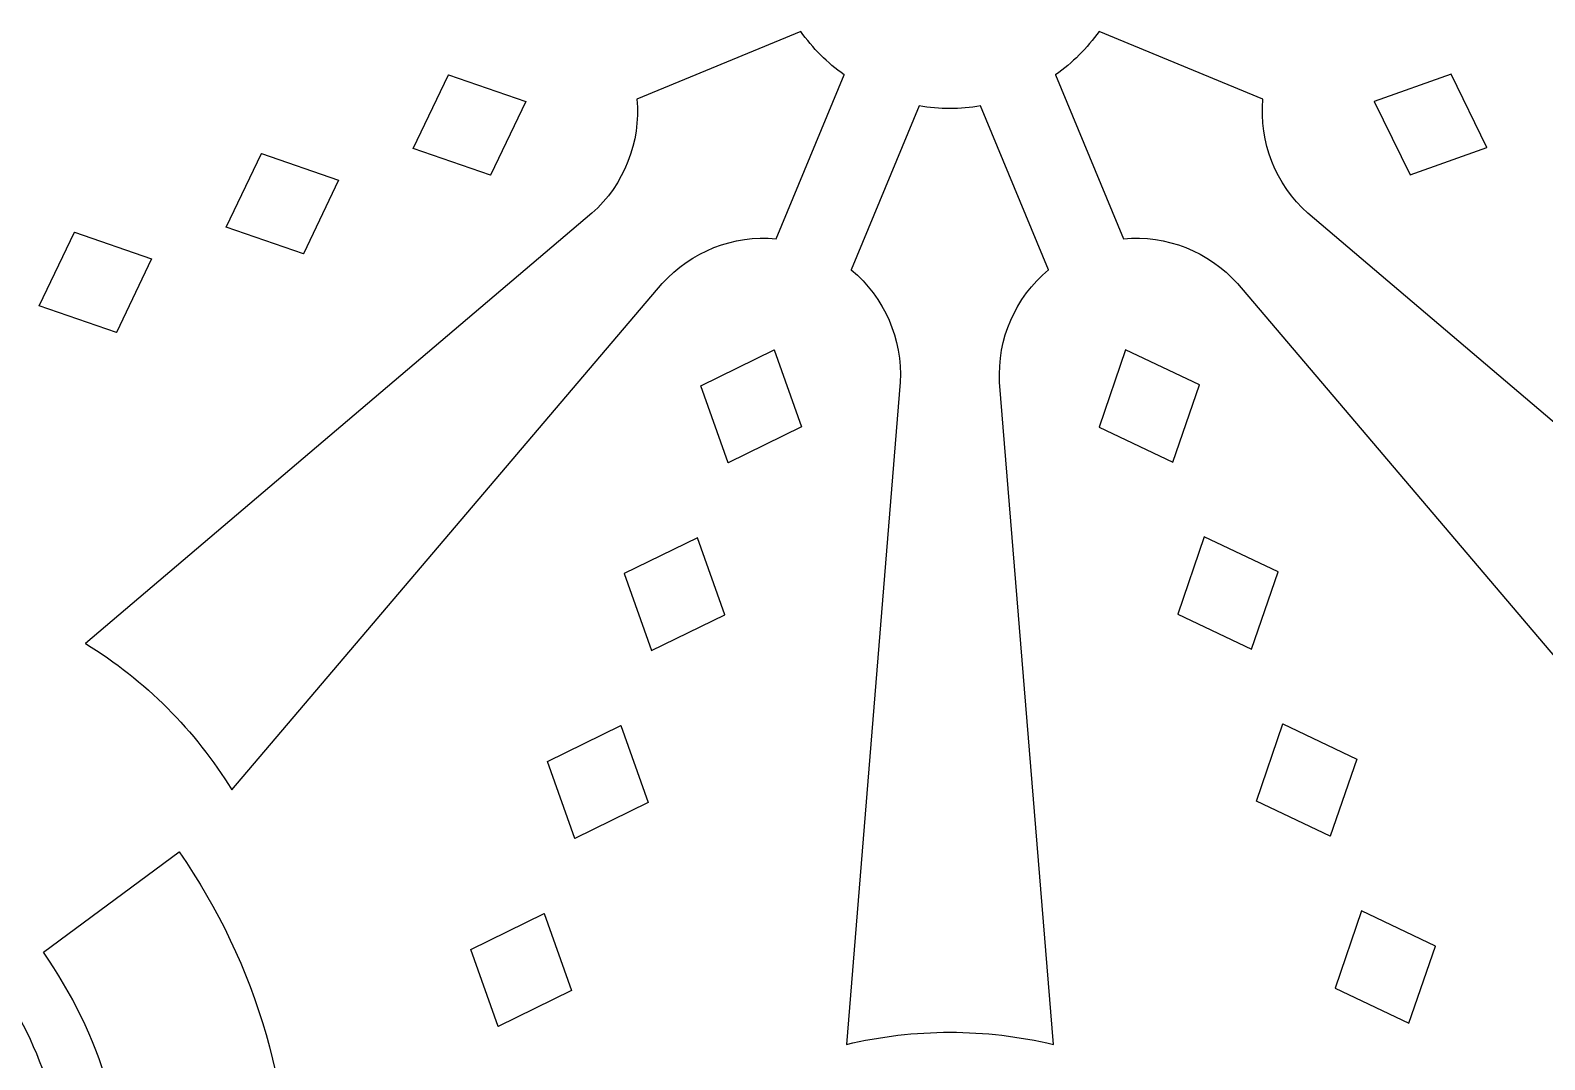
# Model space of a CAD drawing. Header units: centimetres. Extents: x -26.7 to 26.7, y -8.3 to 8.3.
# Drawn here: x -21.282 to -17.55, y -2.795 to -0.258 of the extents above; entities that cross this region are included whole.
import ezdxf

# ---------------------------------------------------------------- set-up
doc = ezdxf.new("R2010")
doc.units = ezdxf.units.CM
doc.header["$MEASUREMENT"] = 0
doc.layers.add('Layer 1', color=7, linetype='Continuous')

msp = doc.modelspace()

# ---------------------------------------------------------------- linework, layer by layer
at = {"layer": 'Layer 1', "color": 7}
for points, knots in [([(-17.97988, -6.49903), (-17.50148, -5.8997), (-17.22627, -5.16365), (-17.1941, -4.39746), (-17.1941, -4.39746), (-16.62958, -4.91649), (-15.9145, -5.24235), (-15.15243, -5.32786), (-15.15243, -5.32786), (-15.15243, -5.32786), (-13.59928, -5.41631), (-13.59928, -5.41631), (-13.59928, -5.41631), (-13.59928, -5.41631), (-13.68772, -3.86316), (-13.68772, -3.86316), (-13.68772, -3.86316), (-13.77323, -3.10108), (-14.0991, -2.38601), (-14.61812, -1.82149), (-14.61812, -1.82149), (-13.85194, -1.78932), (-13.11588, -1.5141), (-12.51655, -1.0357), (-12.51655, -1.0357), (-12.51655, -1.0357), (-11.35576, 0), (-11.35576, 0), (-11.35576, 0), (-11.35576, 0), (-12.51655, 1.03571), (-12.51655, 1.03571), (-12.51655, 1.03571), (-13.11588, 1.51411), (-13.85194, 1.78932), (-14.61812, 1.82149), (-14.61812, 1.82149), (-14.0991, 2.38601), (-13.77323, 3.10109), (-13.68772, 3.86316), (-13.68772, 3.86316), (-13.68772, 3.86316), (-13.59928, 5.41631), (-13.59928, 5.41631), (-13.59928, 5.41631), (-13.59928, 5.41631), (-15.15243, 5.32787), (-15.15243, 5.32787), (-15.15243, 5.32787), (-15.9145, 5.24236), (-16.62958, 4.91649), (-17.1941, 4.39747), (-17.1941, 4.39747), (-17.22627, 5.16365), (-17.50148, 5.89971), (-17.97988, 6.49904), (-17.97988, 6.49904), (-17.97988, 6.49904), (-19.01559, 7.65983), (-19.01559, 7.65983), (-19.01559, 7.65983), (-19.01559, 7.65983), (-20.0513, 6.49904), (-20.0513, 6.49904), (-20.0513, 6.49904), (-20.5297, 5.89971), (-20.80491, 5.16365), (-20.83708, 4.39747), (-20.83708, 4.39747), (-21.4016, 4.91649), (-22.11668, 5.24236), (-22.87875, 5.32787), (-22.87875, 5.32787), (-22.87875, 5.32787), (-24.4319, 5.41631), (-24.4319, 5.41631), (-24.4319, 5.41631), (-24.4319, 5.41631), (-24.34346, 3.86316), (-24.34346, 3.86316), (-24.34346, 3.86316), (-24.25795, 3.10109), (-23.93208, 2.38601), (-23.41306, 1.82149), (-23.41306, 1.82149), (-24.17924, 1.78932), (-24.91529, 1.51411), (-25.51463, 1.03571), (-25.51463, 1.03571), (-25.51463, 1.03571), (-26.67541, 0), (-26.67541, 0), (-26.67541, 0), (-26.67541, 0), (-25.51463, -1.0357), (-25.51463, -1.0357), (-25.51463, -1.0357), (-24.91529, -1.5141), (-24.17924, -1.78931), (-23.41306, -1.82149), (-23.41306, -1.82149), (-23.93208, -2.38601), (-24.25795, -3.10108), (-24.34346, -3.86316), (-24.34346, -3.86316), (-24.34346, -3.86316), (-24.4319, -5.41631), (-24.4319, -5.41631), (-24.4319, -5.41631), (-24.4319, -5.41631), (-22.87875, -5.32786), (-22.87875, -5.32786), (-22.87875, -5.32786), (-22.11667, -5.24235), (-21.4016, -4.91649), (-20.83708, -4.39746), (-20.83708, -4.39746), (-20.80491, -5.16365), (-20.5297, -5.8997), (-20.0513, -6.49903), (-20.0513, -6.49903), (-20.0513, -6.49903), (-19.01559, -7.65982), (-19.01559, -7.65982), (-19.01559, -7.65982), (-19.01559, -7.65982), (-17.97988, -6.49903), (-17.97988, -6.49903)], [0, 0, 0, 0, 0.030303, 0.030303, 0.030303, 0.030303, 0.0606061, 0.0606061, 0.0606061, 0.0606061, 0.0909091, 0.0909091, 0.0909091, 0.0909091, 0.1212121, 0.1212121, 0.1212121, 0.1212121, 0.1515152, 0.1515152, 0.1515152, 0.1515152, 0.1818182, 0.1818182, 0.1818182, 0.1818182, 0.2121212, 0.2121212, 0.2121212, 0.2121212, 0.2424242, 0.2424242, 0.2424242, 0.2424242, 0.2727273, 0.2727273, 0.2727273, 0.2727273, 0.3030303, 0.3030303, 0.3030303, 0.3030303, 0.3333333, 0.3333333, 0.3333333, 0.3333333, 0.3636364, 0.3636364, 0.3636364, 0.3636364, 0.3939394, 0.3939394, 0.3939394, 0.3939394, 0.4242424, 0.4242424, 0.4242424, 0.4242424, 0.4545455, 0.4545455, 0.4545455, 0.4545455, 0.4848485, 0.4848485, 0.4848485, 0.4848485, 0.5151515, 0.5151515, 0.5151515, 0.5151515, 0.5454545, 0.5454545, 0.5454545, 0.5454545, 0.5757576, 0.5757576, 0.5757576, 0.5757576, 0.6060606, 0.6060606, 0.6060606, 0.6060606, 0.6363636, 0.6363636, 0.6363636, 0.6363636, 0.6666667, 0.6666667, 0.6666667, 0.6666667, 0.6969697, 0.6969697, 0.6969697, 0.6969697, 0.7272727, 0.7272727, 0.7272727, 0.7272727, 0.7575758, 0.7575758, 0.7575758, 0.7575758, 0.7878788, 0.7878788, 0.7878788, 0.7878788, 0.8181818, 0.8181818, 0.8181818, 0.8181818, 0.8484848, 0.8484848, 0.8484848, 0.8484848, 0.8787879, 0.8787879, 0.8787879, 0.8787879, 0.9090909, 0.9090909, 0.9090909, 0.9090909, 0.9393939, 0.9393939, 0.9393939, 0.9393939, 1, 1, 1, 1]), ([(-19.78692, -0.42773), (-19.78692, -0.42773), (-19.38321, -0.26051), (-19.38321, -0.26051), (-19.38321, -0.26051), (-19.35381, -0.302), (-19.31759, -0.33822), (-19.2761, -0.36762), (-19.2761, -0.36762), (-19.2761, -0.36762), (-19.44332, -0.77133), (-19.44332, -0.77133), (-19.44332, -0.77133), (-19.54921, -0.76172), (-19.65339, -0.80278), (-19.72424, -0.88205), (-19.72424, -0.88205), (-19.72424, -0.88205), (-20.78491, -2.12986), (-20.78491, -2.12986), (-20.78491, -2.12986), (-20.87497, -1.98292), (-20.99852, -1.85938), (-21.14545, -1.76932), (-21.14545, -1.76932), (-21.14545, -1.76932), (-19.89765, -0.70865), (-19.89765, -0.70865), (-19.89765, -0.70865), (-19.81838, -0.6378), (-19.77731, -0.53361), (-19.78692, -0.42773)], [0, 0, 0, 0, 0.1111111, 0.1111111, 0.1111111, 0.1111111, 0.2222222, 0.2222222, 0.2222222, 0.2222222, 0.3333333, 0.3333333, 0.3333333, 0.3333333, 0.4444444, 0.4444444, 0.4444444, 0.4444444, 0.5555556, 0.5555556, 0.5555556, 0.5555556, 0.6666667, 0.6666667, 0.6666667, 0.6666667, 0.7777778, 0.7777778, 0.7777778, 0.7777778, 1, 1, 1, 1]), ([(-18.58785, -0.77133), (-18.58785, -0.77133), (-18.75508, -0.36762), (-18.75508, -0.36762), (-18.75508, -0.36762), (-18.71358, -0.33822), (-18.67737, -0.302), (-18.64797, -0.26051), (-18.64797, -0.26051), (-18.64797, -0.26051), (-18.24426, -0.42773), (-18.24426, -0.42773), (-18.24426, -0.42773), (-18.25387, -0.53361), (-18.2128, -0.6378), (-18.13353, -0.70865), (-18.13353, -0.70865), (-18.13353, -0.70865), (-16.88573, -1.76932), (-16.88573, -1.76932), (-16.88573, -1.76932), (-17.03266, -1.85938), (-17.1562, -1.98292), (-17.24627, -2.12986), (-17.24627, -2.12986), (-17.24627, -2.12986), (-18.30694, -0.88205), (-18.30694, -0.88205), (-18.30694, -0.88205), (-18.37779, -0.80278), (-18.48197, -0.76172), (-18.58785, -0.77133)], [0, 0, 0, 0, 0.1111111, 0.1111111, 0.1111111, 0.1111111, 0.2222222, 0.2222222, 0.2222222, 0.2222222, 0.3333333, 0.3333333, 0.3333333, 0.3333333, 0.4444444, 0.4444444, 0.4444444, 0.4444444, 0.5555556, 0.5555556, 0.5555556, 0.5555556, 0.6666667, 0.6666667, 0.6666667, 0.6666667, 0.7777778, 0.7777778, 0.7777778, 0.7777778, 1, 1, 1, 1]), ([(-20.06093, -0.43299), (-20.06093, -0.43299), (-20.25134, -0.36769), (-20.25134, -0.36769), (-20.25134, -0.36769), (-20.25134, -0.36769), (-20.33784, -0.54946), (-20.33784, -0.54946), (-20.33784, -0.54946), (-20.33784, -0.54946), (-20.14742, -0.61476), (-20.14742, -0.61476), (-20.14742, -0.61476), (-20.14742, -0.61476), (-20.06093, -0.43299), (-20.06093, -0.43299)], [0, 0, 0, 0, 0.2, 0.2, 0.2, 0.2, 0.4, 0.4, 0.4, 0.4, 0.6, 0.6, 0.6, 0.6, 1, 1, 1, 1]), ([(-17.88178, -0.61381), (-17.88178, -0.61381), (-17.97025, -0.43299), (-17.97025, -0.43299), (-17.97025, -0.43299), (-17.97025, -0.43299), (-17.78056, -0.36562), (-17.78056, -0.36562), (-17.78056, -0.36562), (-17.78056, -0.36562), (-17.69209, -0.54643), (-17.69209, -0.54643), (-17.69209, -0.54643), (-17.69209, -0.54643), (-17.88178, -0.61381), (-17.88178, -0.61381)], [0, 0, 0, 0, 0.2, 0.2, 0.2, 0.2, 0.4, 0.4, 0.4, 0.4, 0.6, 0.6, 0.6, 0.6, 1, 1, 1, 1]), ([(-19.25855, -0.84786), (-19.25855, -0.84786), (-19.09133, -0.44416), (-19.09133, -0.44416), (-19.09133, -0.44416), (-19.0412, -0.4527), (-18.98998, -0.4527), (-18.93985, -0.44416), (-18.93985, -0.44416), (-18.93985, -0.44416), (-18.77263, -0.84786), (-18.77263, -0.84786), (-18.77263, -0.84786), (-18.8543, -0.91594), (-18.89893, -1.01865), (-18.89297, -1.1248), (-18.89297, -1.1248), (-18.89297, -1.1248), (-18.76065, -2.75713), (-18.76065, -2.75713), (-18.76065, -2.75713), (-18.92823, -2.71692), (-19.10295, -2.71692), (-19.27053, -2.75713), (-19.27053, -2.75713), (-19.27053, -2.75713), (-19.13821, -1.1248), (-19.13821, -1.1248), (-19.13821, -1.1248), (-19.13225, -1.01865), (-19.17688, -0.91594), (-19.25855, -0.84786)], [0, 0, 0, 0, 0.1111111, 0.1111111, 0.1111111, 0.1111111, 0.2222222, 0.2222222, 0.2222222, 0.2222222, 0.3333333, 0.3333333, 0.3333333, 0.3333333, 0.4444444, 0.4444444, 0.4444444, 0.4444444, 0.5555556, 0.5555556, 0.5555556, 0.5555556, 0.6666667, 0.6666667, 0.6666667, 0.6666667, 0.7777778, 0.7777778, 0.7777778, 0.7777778, 1, 1, 1, 1]), ([(-20.52182, -0.62685), (-20.52182, -0.62685), (-20.71223, -0.56155), (-20.71223, -0.56155), (-20.71223, -0.56155), (-20.71223, -0.56155), (-20.79873, -0.74332), (-20.79873, -0.74332), (-20.79873, -0.74332), (-20.79873, -0.74332), (-20.60831, -0.80862), (-20.60831, -0.80862), (-20.60831, -0.80862), (-20.60831, -0.80862), (-20.52182, -0.62685), (-20.52182, -0.62685)], [0, 0, 0, 0, 0.2, 0.2, 0.2, 0.2, 0.4, 0.4, 0.4, 0.4, 0.6, 0.6, 0.6, 0.6, 1, 1, 1, 1]), ([(-20.98271, -0.82071), (-20.98271, -0.82071), (-21.17312, -0.75541), (-21.17312, -0.75541), (-21.17312, -0.75541), (-21.17312, -0.75541), (-21.25962, -0.93718), (-21.25962, -0.93718), (-21.25962, -0.93718), (-21.25962, -0.93718), (-21.0692, -1.00248), (-21.0692, -1.00248), (-21.0692, -1.00248), (-21.0692, -1.00248), (-20.98271, -0.82071), (-20.98271, -0.82071)], [0, 0, 0, 0, 0.2, 0.2, 0.2, 0.2, 0.4, 0.4, 0.4, 0.4, 0.6, 0.6, 0.6, 0.6, 1, 1, 1, 1]), ([(-19.44858, -1.04533), (-19.44858, -1.04533), (-19.6294, -1.1338), (-19.6294, -1.1338), (-19.6294, -1.1338), (-19.6294, -1.1338), (-19.56203, -1.3235), (-19.56203, -1.3235), (-19.56203, -1.3235), (-19.56203, -1.3235), (-19.38121, -1.23503), (-19.38121, -1.23503), (-19.38121, -1.23503), (-19.38121, -1.23503), (-19.44858, -1.04533), (-19.44858, -1.04533)], [0, 0, 0, 0, 0.2, 0.2, 0.2, 0.2, 0.4, 0.4, 0.4, 0.4, 0.6, 0.6, 0.6, 0.6, 1, 1, 1, 1]), ([(-18.6479, -1.23575), (-18.6479, -1.23575), (-18.5826, -1.04533), (-18.5826, -1.04533), (-18.5826, -1.04533), (-18.5826, -1.04533), (-18.40082, -1.13183), (-18.40082, -1.13183), (-18.40082, -1.13183), (-18.40082, -1.13183), (-18.46612, -1.32224), (-18.46612, -1.32224), (-18.46612, -1.32224), (-18.46612, -1.32224), (-18.6479, -1.23575), (-18.6479, -1.23575)], [0, 0, 0, 0, 0.2, 0.2, 0.2, 0.2, 0.4, 0.4, 0.4, 0.4, 0.6, 0.6, 0.6, 0.6, 1, 1, 1, 1]), ([(-19.81822, -1.59678), (-19.81822, -1.59678), (-19.6374, -1.50831), (-19.6374, -1.50831), (-19.6374, -1.50831), (-19.6374, -1.50831), (-19.57003, -1.698), (-19.57003, -1.698), (-19.57003, -1.698), (-19.57003, -1.698), (-19.75085, -1.78647), (-19.75085, -1.78647), (-19.75085, -1.78647), (-19.75085, -1.78647), (-19.81822, -1.59678), (-19.81822, -1.59678)], [0, 0, 0, 0, 0.2, 0.2, 0.2, 0.2, 0.4, 0.4, 0.4, 0.4, 0.6, 0.6, 0.6, 0.6, 1, 1, 1, 1]), ([(-18.45404, -1.69664), (-18.45404, -1.69664), (-18.38874, -1.50622), (-18.38874, -1.50622), (-18.38874, -1.50622), (-18.38874, -1.50622), (-18.20697, -1.59272), (-18.20697, -1.59272), (-18.20697, -1.59272), (-18.20697, -1.59272), (-18.27226, -1.78313), (-18.27226, -1.78313), (-18.27226, -1.78313), (-18.27226, -1.78313), (-18.45404, -1.69664), (-18.45404, -1.69664)], [0, 0, 0, 0, 0.2, 0.2, 0.2, 0.2, 0.4, 0.4, 0.4, 0.4, 0.6, 0.6, 0.6, 0.6, 1, 1, 1, 1]), ([(-19.82622, -1.97129), (-19.82622, -1.97129), (-20.00704, -2.05976), (-20.00704, -2.05976), (-20.00704, -2.05976), (-20.00704, -2.05976), (-19.93967, -2.24945), (-19.93967, -2.24945), (-19.93967, -2.24945), (-19.93967, -2.24945), (-19.75885, -2.16098), (-19.75885, -2.16098), (-19.75885, -2.16098), (-19.75885, -2.16098), (-19.82622, -1.97129), (-19.82622, -1.97129)], [0, 0, 0, 0, 0.2, 0.2, 0.2, 0.2, 0.4, 0.4, 0.4, 0.4, 0.6, 0.6, 0.6, 0.6, 1, 1, 1, 1]), ([(-18.19488, -1.96711), (-18.19488, -1.96711), (-18.26018, -2.15753), (-18.26018, -2.15753), (-18.26018, -2.15753), (-18.26018, -2.15753), (-18.07841, -2.24402), (-18.07841, -2.24402), (-18.07841, -2.24402), (-18.07841, -2.24402), (-18.01311, -2.05361), (-18.01311, -2.05361), (-18.01311, -2.05361), (-18.01311, -2.05361), (-18.19488, -1.96711), (-18.19488, -1.96711)], [0, 0, 0, 0, 0.2, 0.2, 0.2, 0.2, 0.4, 0.4, 0.4, 0.4, 0.6, 0.6, 0.6, 0.6, 1, 1, 1, 1]), ([(-21.24924, -2.53002), (-21.108, -2.73116), (-21.03642, -2.97297), (-21.04542, -3.21858), (-21.04542, -3.21858), (-21.05442, -3.46419), (-21.1435, -3.70012), (-21.29909, -3.89038), (-21.29909, -3.89038), (-21.35166, -3.96663), (-21.38763, -4.05307), (-21.40468, -4.1441), (-21.40468, -4.1441), (-21.40468, -4.1441), (-21.42382, -4.48028), (-21.42382, -4.48028), (-21.42382, -4.48028), (-21.27493, -4.37939), (-21.1345, -4.26653), (-21.00393, -4.14283), (-21.00393, -4.14283), (-20.78592, -3.88606), (-20.65898, -3.56439), (-20.64287, -3.22794), (-20.64287, -3.22794), (-20.62676, -2.8915), (-20.72239, -2.55917), (-20.91487, -2.28274), (-20.91487, -2.28274), (-20.91487, -2.28274), (-21.24924, -2.53002), (-21.24924, -2.53002)], [0, 0, 0, 0, 0.1111111, 0.1111111, 0.1111111, 0.1111111, 0.2222222, 0.2222222, 0.2222222, 0.2222222, 0.3333333, 0.3333333, 0.3333333, 0.3333333, 0.4444444, 0.4444444, 0.4444444, 0.4444444, 0.5555556, 0.5555556, 0.5555556, 0.5555556, 0.6666667, 0.6666667, 0.6666667, 0.6666667, 0.7777778, 0.7777778, 0.7777778, 0.7777778, 1, 1, 1, 1]), ([(-20.01504, -2.43426), (-20.01504, -2.43426), (-20.19586, -2.52273), (-20.19586, -2.52273), (-20.19586, -2.52273), (-20.19586, -2.52273), (-20.12849, -2.71243), (-20.12849, -2.71243), (-20.12849, -2.71243), (-20.12849, -2.71243), (-19.94767, -2.62396), (-19.94767, -2.62396), (-19.94767, -2.62396), (-19.94767, -2.62396), (-20.01504, -2.43426), (-20.01504, -2.43426)], [0, 0, 0, 0, 0.2, 0.2, 0.2, 0.2, 0.4, 0.4, 0.4, 0.4, 0.6, 0.6, 0.6, 0.6, 1, 1, 1, 1]), ([(-18.06632, -2.61842), (-18.06632, -2.61842), (-18.00102, -2.428), (-18.00102, -2.428), (-18.00102, -2.428), (-18.00102, -2.428), (-17.81925, -2.51449), (-17.81925, -2.51449), (-17.81925, -2.51449), (-17.81925, -2.51449), (-17.88455, -2.70491), (-17.88455, -2.70491), (-17.88455, -2.70491), (-17.88455, -2.70491), (-18.06632, -2.61842), (-18.06632, -2.61842)], [0, 0, 0, 0, 0.2, 0.2, 0.2, 0.2, 0.4, 0.4, 0.4, 0.4, 0.6, 0.6, 0.6, 0.6, 1, 1, 1, 1]), ([(-21.52105, -2.73103), (-21.52105, -2.73103), (-21.35736, -2.60998), (-21.35736, -2.60998), (-21.35736, -2.60998), (-21.24126, -2.78256), (-21.18332, -2.98772), (-21.19197, -3.19554), (-21.19197, -3.19554), (-21.20061, -3.40337), (-21.27541, -3.60299), (-21.40544, -3.76534), (-21.40544, -3.76534), (-21.50931, -3.86149), (-21.62041, -3.94951), (-21.73777, -4.02863), (-21.73777, -4.02863), (-21.70362, -3.8871), (-21.63932, -3.7546), (-21.54927, -3.6402), (-21.54927, -3.6402), (-21.44954, -3.51088), (-21.39314, -3.3534), (-21.38807, -3.19018), (-21.38807, -3.19018), (-21.38301, -3.02695), (-21.42954, -2.86628), (-21.52105, -2.73103)], [0, 0, 0, 0, 0.125, 0.125, 0.125, 0.125, 0.25, 0.25, 0.25, 0.25, 0.375, 0.375, 0.375, 0.375, 0.5, 0.5, 0.5, 0.5, 0.625, 0.625, 0.625, 0.625, 0.75, 0.75, 0.75, 0.75, 1, 1, 1, 1])]:
    msp.add_open_spline(points, degree=3, knots=knots, dxfattribs=at)
at = {"layer": 'Layer 1', "lineweight": 9}
for points, knots in [([(-17.97988, -6.49903), (-17.50148, -5.8997), (-17.22627, -5.16365), (-17.1941, -4.39746), (-17.1941, -4.39746), (-16.62958, -4.91649), (-15.9145, -5.24235), (-15.15243, -5.32786), (-15.15243, -5.32786), (-15.15243, -5.32786), (-13.59928, -5.41631), (-13.59928, -5.41631), (-13.59928, -5.41631), (-13.59928, -5.41631), (-13.68772, -3.86316), (-13.68772, -3.86316), (-13.68772, -3.86316), (-13.77323, -3.10108), (-14.0991, -2.38601), (-14.61812, -1.82149), (-14.61812, -1.82149), (-13.85194, -1.78932), (-13.11588, -1.5141), (-12.51655, -1.0357), (-12.51655, -1.0357), (-12.51655, -1.0357), (-11.35576, 0), (-11.35576, 0), (-11.35576, 0), (-11.35576, 0), (-12.51655, 1.03571), (-12.51655, 1.03571), (-12.51655, 1.03571), (-13.11588, 1.51411), (-13.85194, 1.78932), (-14.61812, 1.82149), (-14.61812, 1.82149), (-14.0991, 2.38601), (-13.77323, 3.10109), (-13.68772, 3.86316), (-13.68772, 3.86316), (-13.68772, 3.86316), (-13.59928, 5.41631), (-13.59928, 5.41631), (-13.59928, 5.41631), (-13.59928, 5.41631), (-15.15243, 5.32787), (-15.15243, 5.32787), (-15.15243, 5.32787), (-15.9145, 5.24236), (-16.62958, 4.91649), (-17.1941, 4.39747), (-17.1941, 4.39747), (-17.22627, 5.16365), (-17.50148, 5.89971), (-17.97988, 6.49904), (-17.97988, 6.49904), (-17.97988, 6.49904), (-19.01559, 7.65983), (-19.01559, 7.65983), (-19.01559, 7.65983), (-19.01559, 7.65983), (-20.0513, 6.49904), (-20.0513, 6.49904), (-20.0513, 6.49904), (-20.5297, 5.89971), (-20.80491, 5.16365), (-20.83708, 4.39747), (-20.83708, 4.39747), (-21.4016, 4.91649), (-22.11668, 5.24236), (-22.87875, 5.32787), (-22.87875, 5.32787), (-22.87875, 5.32787), (-24.4319, 5.41631), (-24.4319, 5.41631), (-24.4319, 5.41631), (-24.4319, 5.41631), (-24.34346, 3.86316), (-24.34346, 3.86316), (-24.34346, 3.86316), (-24.25795, 3.10109), (-23.93208, 2.38601), (-23.41306, 1.82149), (-23.41306, 1.82149), (-24.17924, 1.78932), (-24.91529, 1.51411), (-25.51463, 1.03571), (-25.51463, 1.03571), (-25.51463, 1.03571), (-26.67541, 0), (-26.67541, 0), (-26.67541, 0), (-26.67541, 0), (-25.51463, -1.0357), (-25.51463, -1.0357), (-25.51463, -1.0357), (-24.91529, -1.5141), (-24.17924, -1.78931), (-23.41306, -1.82149), (-23.41306, -1.82149), (-23.93208, -2.38601), (-24.25795, -3.10108), (-24.34346, -3.86316), (-24.34346, -3.86316), (-24.34346, -3.86316), (-24.4319, -5.41631), (-24.4319, -5.41631), (-24.4319, -5.41631), (-24.4319, -5.41631), (-22.87875, -5.32786), (-22.87875, -5.32786), (-22.87875, -5.32786), (-22.11667, -5.24235), (-21.4016, -4.91649), (-20.83708, -4.39746), (-20.83708, -4.39746), (-20.80491, -5.16365), (-20.5297, -5.8997), (-20.0513, -6.49903), (-20.0513, -6.49903), (-20.0513, -6.49903), (-19.01559, -7.65982), (-19.01559, -7.65982), (-19.01559, -7.65982), (-19.01559, -7.65982), (-17.97988, -6.49903), (-17.97988, -6.49903)], [0, 0, 0, 0, 0.030303, 0.030303, 0.030303, 0.030303, 0.0606061, 0.0606061, 0.0606061, 0.0606061, 0.0909091, 0.0909091, 0.0909091, 0.0909091, 0.1212121, 0.1212121, 0.1212121, 0.1212121, 0.1515152, 0.1515152, 0.1515152, 0.1515152, 0.1818182, 0.1818182, 0.1818182, 0.1818182, 0.2121212, 0.2121212, 0.2121212, 0.2121212, 0.2424242, 0.2424242, 0.2424242, 0.2424242, 0.2727273, 0.2727273, 0.2727273, 0.2727273, 0.3030303, 0.3030303, 0.3030303, 0.3030303, 0.3333333, 0.3333333, 0.3333333, 0.3333333, 0.3636364, 0.3636364, 0.3636364, 0.3636364, 0.3939394, 0.3939394, 0.3939394, 0.3939394, 0.4242424, 0.4242424, 0.4242424, 0.4242424, 0.4545455, 0.4545455, 0.4545455, 0.4545455, 0.4848485, 0.4848485, 0.4848485, 0.4848485, 0.5151515, 0.5151515, 0.5151515, 0.5151515, 0.5454545, 0.5454545, 0.5454545, 0.5454545, 0.5757576, 0.5757576, 0.5757576, 0.5757576, 0.6060606, 0.6060606, 0.6060606, 0.6060606, 0.6363636, 0.6363636, 0.6363636, 0.6363636, 0.6666667, 0.6666667, 0.6666667, 0.6666667, 0.6969697, 0.6969697, 0.6969697, 0.6969697, 0.7272727, 0.7272727, 0.7272727, 0.7272727, 0.7575758, 0.7575758, 0.7575758, 0.7575758, 0.7878788, 0.7878788, 0.7878788, 0.7878788, 0.8181818, 0.8181818, 0.8181818, 0.8181818, 0.8484848, 0.8484848, 0.8484848, 0.8484848, 0.8787879, 0.8787879, 0.8787879, 0.8787879, 0.9090909, 0.9090909, 0.9090909, 0.9090909, 0.9393939, 0.9393939, 0.9393939, 0.9393939, 1, 1, 1, 1]), ([(-19.78692, -0.42773), (-19.78692, -0.42773), (-19.38321, -0.26051), (-19.38321, -0.26051), (-19.38321, -0.26051), (-19.35381, -0.302), (-19.31759, -0.33822), (-19.2761, -0.36762), (-19.2761, -0.36762), (-19.2761, -0.36762), (-19.44332, -0.77133), (-19.44332, -0.77133), (-19.44332, -0.77133), (-19.54921, -0.76172), (-19.65339, -0.80278), (-19.72424, -0.88205), (-19.72424, -0.88205), (-19.72424, -0.88205), (-20.78491, -2.12986), (-20.78491, -2.12986), (-20.78491, -2.12986), (-20.87497, -1.98292), (-20.99852, -1.85938), (-21.14545, -1.76932), (-21.14545, -1.76932), (-21.14545, -1.76932), (-19.89765, -0.70865), (-19.89765, -0.70865), (-19.89765, -0.70865), (-19.81838, -0.6378), (-19.77731, -0.53361), (-19.78692, -0.42773)], [0, 0, 0, 0, 0.1111111, 0.1111111, 0.1111111, 0.1111111, 0.2222222, 0.2222222, 0.2222222, 0.2222222, 0.3333333, 0.3333333, 0.3333333, 0.3333333, 0.4444444, 0.4444444, 0.4444444, 0.4444444, 0.5555556, 0.5555556, 0.5555556, 0.5555556, 0.6666667, 0.6666667, 0.6666667, 0.6666667, 0.7777778, 0.7777778, 0.7777778, 0.7777778, 1, 1, 1, 1]), ([(-18.58785, -0.77133), (-18.58785, -0.77133), (-18.75508, -0.36762), (-18.75508, -0.36762), (-18.75508, -0.36762), (-18.71358, -0.33822), (-18.67737, -0.302), (-18.64797, -0.26051), (-18.64797, -0.26051), (-18.64797, -0.26051), (-18.24426, -0.42773), (-18.24426, -0.42773), (-18.24426, -0.42773), (-18.25387, -0.53361), (-18.2128, -0.6378), (-18.13353, -0.70865), (-18.13353, -0.70865), (-18.13353, -0.70865), (-16.88573, -1.76932), (-16.88573, -1.76932), (-16.88573, -1.76932), (-17.03266, -1.85938), (-17.1562, -1.98292), (-17.24627, -2.12986), (-17.24627, -2.12986), (-17.24627, -2.12986), (-18.30694, -0.88205), (-18.30694, -0.88205), (-18.30694, -0.88205), (-18.37779, -0.80278), (-18.48197, -0.76172), (-18.58785, -0.77133)], [0, 0, 0, 0, 0.1111111, 0.1111111, 0.1111111, 0.1111111, 0.2222222, 0.2222222, 0.2222222, 0.2222222, 0.3333333, 0.3333333, 0.3333333, 0.3333333, 0.4444444, 0.4444444, 0.4444444, 0.4444444, 0.5555556, 0.5555556, 0.5555556, 0.5555556, 0.6666667, 0.6666667, 0.6666667, 0.6666667, 0.7777778, 0.7777778, 0.7777778, 0.7777778, 1, 1, 1, 1]), ([(-20.06093, -0.43299), (-20.06093, -0.43299), (-20.25134, -0.36769), (-20.25134, -0.36769), (-20.25134, -0.36769), (-20.25134, -0.36769), (-20.33784, -0.54946), (-20.33784, -0.54946), (-20.33784, -0.54946), (-20.33784, -0.54946), (-20.14742, -0.61476), (-20.14742, -0.61476), (-20.14742, -0.61476), (-20.14742, -0.61476), (-20.06093, -0.43299), (-20.06093, -0.43299)], [0, 0, 0, 0, 0.2, 0.2, 0.2, 0.2, 0.4, 0.4, 0.4, 0.4, 0.6, 0.6, 0.6, 0.6, 1, 1, 1, 1]), ([(-17.88178, -0.61381), (-17.88178, -0.61381), (-17.97025, -0.43299), (-17.97025, -0.43299), (-17.97025, -0.43299), (-17.97025, -0.43299), (-17.78056, -0.36562), (-17.78056, -0.36562), (-17.78056, -0.36562), (-17.78056, -0.36562), (-17.69209, -0.54643), (-17.69209, -0.54643), (-17.69209, -0.54643), (-17.69209, -0.54643), (-17.88178, -0.61381), (-17.88178, -0.61381)], [0, 0, 0, 0, 0.2, 0.2, 0.2, 0.2, 0.4, 0.4, 0.4, 0.4, 0.6, 0.6, 0.6, 0.6, 1, 1, 1, 1]), ([(-19.25855, -0.84786), (-19.25855, -0.84786), (-19.09133, -0.44416), (-19.09133, -0.44416), (-19.09133, -0.44416), (-19.0412, -0.4527), (-18.98998, -0.4527), (-18.93985, -0.44416), (-18.93985, -0.44416), (-18.93985, -0.44416), (-18.77263, -0.84786), (-18.77263, -0.84786), (-18.77263, -0.84786), (-18.8543, -0.91594), (-18.89893, -1.01865), (-18.89297, -1.1248), (-18.89297, -1.1248), (-18.89297, -1.1248), (-18.76065, -2.75713), (-18.76065, -2.75713), (-18.76065, -2.75713), (-18.92823, -2.71692), (-19.10295, -2.71692), (-19.27053, -2.75713), (-19.27053, -2.75713), (-19.27053, -2.75713), (-19.13821, -1.1248), (-19.13821, -1.1248), (-19.13821, -1.1248), (-19.13225, -1.01865), (-19.17688, -0.91594), (-19.25855, -0.84786)], [0, 0, 0, 0, 0.1111111, 0.1111111, 0.1111111, 0.1111111, 0.2222222, 0.2222222, 0.2222222, 0.2222222, 0.3333333, 0.3333333, 0.3333333, 0.3333333, 0.4444444, 0.4444444, 0.4444444, 0.4444444, 0.5555556, 0.5555556, 0.5555556, 0.5555556, 0.6666667, 0.6666667, 0.6666667, 0.6666667, 0.7777778, 0.7777778, 0.7777778, 0.7777778, 1, 1, 1, 1]), ([(-20.52182, -0.62685), (-20.52182, -0.62685), (-20.71223, -0.56155), (-20.71223, -0.56155), (-20.71223, -0.56155), (-20.71223, -0.56155), (-20.79873, -0.74332), (-20.79873, -0.74332), (-20.79873, -0.74332), (-20.79873, -0.74332), (-20.60831, -0.80862), (-20.60831, -0.80862), (-20.60831, -0.80862), (-20.60831, -0.80862), (-20.52182, -0.62685), (-20.52182, -0.62685)], [0, 0, 0, 0, 0.2, 0.2, 0.2, 0.2, 0.4, 0.4, 0.4, 0.4, 0.6, 0.6, 0.6, 0.6, 1, 1, 1, 1]), ([(-20.98271, -0.82071), (-20.98271, -0.82071), (-21.17312, -0.75541), (-21.17312, -0.75541), (-21.17312, -0.75541), (-21.17312, -0.75541), (-21.25962, -0.93718), (-21.25962, -0.93718), (-21.25962, -0.93718), (-21.25962, -0.93718), (-21.0692, -1.00248), (-21.0692, -1.00248), (-21.0692, -1.00248), (-21.0692, -1.00248), (-20.98271, -0.82071), (-20.98271, -0.82071)], [0, 0, 0, 0, 0.2, 0.2, 0.2, 0.2, 0.4, 0.4, 0.4, 0.4, 0.6, 0.6, 0.6, 0.6, 1, 1, 1, 1]), ([(-19.44858, -1.04533), (-19.44858, -1.04533), (-19.6294, -1.1338), (-19.6294, -1.1338), (-19.6294, -1.1338), (-19.6294, -1.1338), (-19.56203, -1.3235), (-19.56203, -1.3235), (-19.56203, -1.3235), (-19.56203, -1.3235), (-19.38121, -1.23503), (-19.38121, -1.23503), (-19.38121, -1.23503), (-19.38121, -1.23503), (-19.44858, -1.04533), (-19.44858, -1.04533)], [0, 0, 0, 0, 0.2, 0.2, 0.2, 0.2, 0.4, 0.4, 0.4, 0.4, 0.6, 0.6, 0.6, 0.6, 1, 1, 1, 1]), ([(-18.6479, -1.23575), (-18.6479, -1.23575), (-18.5826, -1.04533), (-18.5826, -1.04533), (-18.5826, -1.04533), (-18.5826, -1.04533), (-18.40082, -1.13183), (-18.40082, -1.13183), (-18.40082, -1.13183), (-18.40082, -1.13183), (-18.46612, -1.32224), (-18.46612, -1.32224), (-18.46612, -1.32224), (-18.46612, -1.32224), (-18.6479, -1.23575), (-18.6479, -1.23575)], [0, 0, 0, 0, 0.2, 0.2, 0.2, 0.2, 0.4, 0.4, 0.4, 0.4, 0.6, 0.6, 0.6, 0.6, 1, 1, 1, 1]), ([(-19.81822, -1.59678), (-19.81822, -1.59678), (-19.6374, -1.50831), (-19.6374, -1.50831), (-19.6374, -1.50831), (-19.6374, -1.50831), (-19.57003, -1.698), (-19.57003, -1.698), (-19.57003, -1.698), (-19.57003, -1.698), (-19.75085, -1.78647), (-19.75085, -1.78647), (-19.75085, -1.78647), (-19.75085, -1.78647), (-19.81822, -1.59678), (-19.81822, -1.59678)], [0, 0, 0, 0, 0.2, 0.2, 0.2, 0.2, 0.4, 0.4, 0.4, 0.4, 0.6, 0.6, 0.6, 0.6, 1, 1, 1, 1]), ([(-18.45404, -1.69664), (-18.45404, -1.69664), (-18.38874, -1.50622), (-18.38874, -1.50622), (-18.38874, -1.50622), (-18.38874, -1.50622), (-18.20697, -1.59272), (-18.20697, -1.59272), (-18.20697, -1.59272), (-18.20697, -1.59272), (-18.27226, -1.78313), (-18.27226, -1.78313), (-18.27226, -1.78313), (-18.27226, -1.78313), (-18.45404, -1.69664), (-18.45404, -1.69664)], [0, 0, 0, 0, 0.2, 0.2, 0.2, 0.2, 0.4, 0.4, 0.4, 0.4, 0.6, 0.6, 0.6, 0.6, 1, 1, 1, 1]), ([(-19.82622, -1.97129), (-19.82622, -1.97129), (-20.00704, -2.05976), (-20.00704, -2.05976), (-20.00704, -2.05976), (-20.00704, -2.05976), (-19.93967, -2.24945), (-19.93967, -2.24945), (-19.93967, -2.24945), (-19.93967, -2.24945), (-19.75885, -2.16098), (-19.75885, -2.16098), (-19.75885, -2.16098), (-19.75885, -2.16098), (-19.82622, -1.97129), (-19.82622, -1.97129)], [0, 0, 0, 0, 0.2, 0.2, 0.2, 0.2, 0.4, 0.4, 0.4, 0.4, 0.6, 0.6, 0.6, 0.6, 1, 1, 1, 1]), ([(-18.19488, -1.96711), (-18.19488, -1.96711), (-18.26018, -2.15753), (-18.26018, -2.15753), (-18.26018, -2.15753), (-18.26018, -2.15753), (-18.07841, -2.24402), (-18.07841, -2.24402), (-18.07841, -2.24402), (-18.07841, -2.24402), (-18.01311, -2.05361), (-18.01311, -2.05361), (-18.01311, -2.05361), (-18.01311, -2.05361), (-18.19488, -1.96711), (-18.19488, -1.96711)], [0, 0, 0, 0, 0.2, 0.2, 0.2, 0.2, 0.4, 0.4, 0.4, 0.4, 0.6, 0.6, 0.6, 0.6, 1, 1, 1, 1]), ([(-21.24924, -2.53002), (-21.108, -2.73116), (-21.03642, -2.97297), (-21.04542, -3.21858), (-21.04542, -3.21858), (-21.05442, -3.46419), (-21.1435, -3.70012), (-21.29909, -3.89038), (-21.29909, -3.89038), (-21.35166, -3.96663), (-21.38763, -4.05307), (-21.40468, -4.1441), (-21.40468, -4.1441), (-21.40468, -4.1441), (-21.42382, -4.48028), (-21.42382, -4.48028), (-21.42382, -4.48028), (-21.27493, -4.37939), (-21.1345, -4.26653), (-21.00393, -4.14283), (-21.00393, -4.14283), (-20.78592, -3.88606), (-20.65898, -3.56439), (-20.64287, -3.22794), (-20.64287, -3.22794), (-20.62676, -2.8915), (-20.72239, -2.55917), (-20.91487, -2.28274), (-20.91487, -2.28274), (-20.91487, -2.28274), (-21.24924, -2.53002), (-21.24924, -2.53002)], [0, 0, 0, 0, 0.1111111, 0.1111111, 0.1111111, 0.1111111, 0.2222222, 0.2222222, 0.2222222, 0.2222222, 0.3333333, 0.3333333, 0.3333333, 0.3333333, 0.4444444, 0.4444444, 0.4444444, 0.4444444, 0.5555556, 0.5555556, 0.5555556, 0.5555556, 0.6666667, 0.6666667, 0.6666667, 0.6666667, 0.7777778, 0.7777778, 0.7777778, 0.7777778, 1, 1, 1, 1]), ([(-20.01504, -2.43426), (-20.01504, -2.43426), (-20.19586, -2.52273), (-20.19586, -2.52273), (-20.19586, -2.52273), (-20.19586, -2.52273), (-20.12849, -2.71243), (-20.12849, -2.71243), (-20.12849, -2.71243), (-20.12849, -2.71243), (-19.94767, -2.62396), (-19.94767, -2.62396), (-19.94767, -2.62396), (-19.94767, -2.62396), (-20.01504, -2.43426), (-20.01504, -2.43426)], [0, 0, 0, 0, 0.2, 0.2, 0.2, 0.2, 0.4, 0.4, 0.4, 0.4, 0.6, 0.6, 0.6, 0.6, 1, 1, 1, 1]), ([(-18.06632, -2.61842), (-18.06632, -2.61842), (-18.00102, -2.428), (-18.00102, -2.428), (-18.00102, -2.428), (-18.00102, -2.428), (-17.81925, -2.51449), (-17.81925, -2.51449), (-17.81925, -2.51449), (-17.81925, -2.51449), (-17.88455, -2.70491), (-17.88455, -2.70491), (-17.88455, -2.70491), (-17.88455, -2.70491), (-18.06632, -2.61842), (-18.06632, -2.61842)], [0, 0, 0, 0, 0.2, 0.2, 0.2, 0.2, 0.4, 0.4, 0.4, 0.4, 0.6, 0.6, 0.6, 0.6, 1, 1, 1, 1]), ([(-21.52105, -2.73103), (-21.52105, -2.73103), (-21.35736, -2.60998), (-21.35736, -2.60998), (-21.35736, -2.60998), (-21.24126, -2.78256), (-21.18332, -2.98772), (-21.19197, -3.19554), (-21.19197, -3.19554), (-21.20061, -3.40337), (-21.27541, -3.60299), (-21.40544, -3.76534), (-21.40544, -3.76534), (-21.50931, -3.86149), (-21.62041, -3.94951), (-21.73777, -4.02863), (-21.73777, -4.02863), (-21.70362, -3.8871), (-21.63932, -3.7546), (-21.54927, -3.6402), (-21.54927, -3.6402), (-21.44954, -3.51088), (-21.39314, -3.3534), (-21.38807, -3.19018), (-21.38807, -3.19018), (-21.38301, -3.02695), (-21.42954, -2.86628), (-21.52105, -2.73103)], [0, 0, 0, 0, 0.125, 0.125, 0.125, 0.125, 0.25, 0.25, 0.25, 0.25, 0.375, 0.375, 0.375, 0.375, 0.5, 0.5, 0.5, 0.5, 0.625, 0.625, 0.625, 0.625, 0.75, 0.75, 0.75, 0.75, 1, 1, 1, 1])]:
    msp.add_open_spline(points, degree=3, knots=knots, dxfattribs=at)

doc.saveas('drawing.dxf')
